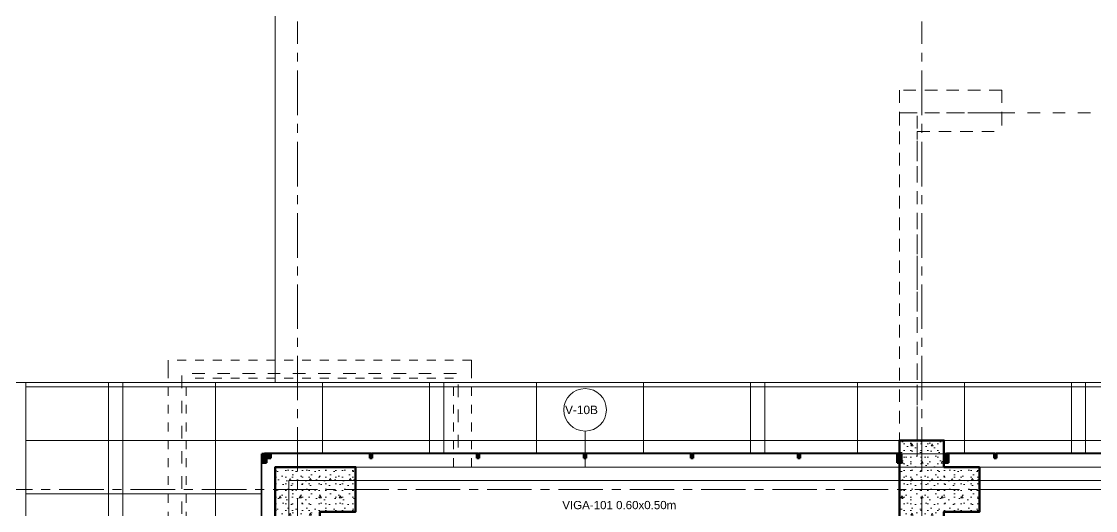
# Model space of a CAD drawing. Header units: inches. Extents: x -38 to 5698, y -33 to 92.
# Drawn here: x 6.22 to 18.27, y 39.41 to 44.9 of the extents above; entities that cross this region are included whole.
import ezdxf

# ---------------------------------------------------------------- set-up
doc = ezdxf.new("R2010")
doc.units = ezdxf.units.IN
doc.header["$MEASUREMENT"] = 0
doc.set_wipeout_variables(frame=1)
for name, pattern in [('Hidden Line', [0.195611, 0.141111, -0.0545]), ('Línea Oculta', [0.195611, 0.141111, -0.0545]), ('Punto & Raya', [0.65, 0.5, -0.075, 0, -0.075]), ('Rayas', [0.282222, 0.141111, -0.141111]), ('super', [0.125, 0.075, -0.05]), ('Wipeout_Contour', [1, 0, -1])]:
    doc.linetypes.add(name, pattern=pattern)
for name, color, linetype in [('02 _ ARQ _ ALB _ Ejes Generales', 7, 'Continuous'), ('02 _ ARQ _ ZON _ Espacio.3D', 7, 'Continuous'), ('08 _ STR _ EXT _ 06 Columnas', 7, 'Continuous'), ('08 _ STR _ EXT _ 07 Losa Aligerada', 7, 'Continuous'), ('08 _ STR _ EXT _ 08 Placas Inclinadas', 7, 'Continuous'), ('08 _ STR _ EXT _ 09 Vigas', 7, 'Continuous'), ('08 _ STR _ EXT _ Estacionamiento-Pavimento', 7, 'Continuous'), ('Acabado - Muros', 7, 'Continuous'), ('ESQUEMAS', 7, 'Continuous'), ('Estructura - 03 LOSA', 7, 'Continuous'), ('Estructura - 04 MURO', 253, 'Continuous'), ('Notas - Etiquetas', 251, 'Continuous')]:
    doc.layers.add(name, color=color, linetype=linetype)
doc.styles.add('Estilo_Generado_4', font='swisse.ttf')
pattern_1 = [(0, (0, 0), (0, 0.3897114), [0.024375, -0.200625]), (0, (0.1125, 0.19486), (0, 0.3897114), [0.024375, -0.200625]), (60, (0, 0), (-0.3375, 0.1948557), [0.024375, -0.200625]), (60, (0.225, 0), (-0.3375, 0.1948557), [0.024375, -0.200625]), (120, (0.02437, 0), (0.3375, 0.1948557), [0.024375, -0.200625]), (120, (0.24938, 0), (0.3375, 0.1948557), [0.024375, -0.200625]), (0, (0, 0.0375), (0, 0.075), [0, -0.075, 0, -0.1125]), (45, (0.0375, 0.0375), (-0.05303301, 0.05303301), [0, -0.05625, 0, -0.09375])]

msp = doc.modelspace()

# ---------------------------------------------------------------- hatches: boundary and pattern name
at = {"layer": 'Estructura - 03 LOSA', "linetype": 'Continuous', "lineweight": 13}
h = msp.add_hatch(dxfattribs=at)
h.set_pattern_fill('CEMENTO_PULIDO_Y_BRUÑADO_FA', color=251, style=0, pattern_type=2)
h.set_pattern_definition([(360, (3.7574, 18.3027), (0, 2.53199), []), (90, (3.7574, 18.3027), (-3.6, 0), [])])
h.paths.add_polyline_path([(2.17, 26.05), (8.821, 26.05), (8.822, 29.453), (8.822, 30.7), (8.25, 30.7), (8.25, 33.82), (9.07, 33.82), (9.07, 39.9), (23.57, 39.9), (51.57, 39.9), (51.57, 23.382), (52.92, 23.382), (52.92, 40.85), (9.07, 40.85), (2.17, 40.85)])

# ---------------------------------------------------------------- linework, layer by layer
at = {"layer": '02 _ ARQ _ ALB _ Ejes Generales', "color": 252, "linetype": 'Punto & Raya', "lineweight": 13}
msp.add_line((16.32, 3.05), (16.32, 44.9), dxfattribs=at)
at = {"layer": '02 _ ARQ _ ZON _ Espacio.3D', "color": 254, "linetype": 'Continuous', "lineweight": 0, "flags": 128}
for points in [[(8.25, 30.953), (9.57, 30.953), (9.57, 30.2), (10.07, 30.2), (10.07, 29.75), (16.07, 29.75), (16.07, 31), (16.52, 31), (16.52, 39), (16.07, 39), (16.07, 39.9), (9.97, 39.9), (9.97, 39.4), (9.57, 39.4), (9.57, 39), (9.07, 39), (9.07, 33.82), (8.25, 33.82)], [(16.57, 39.4), (16.57, 39), (16.57, 31), (16.57, 30.2), (16.97, 30.2), (16.97, 29.75), (23.07, 29.75), (23.07, 30.8), (23.195, 30.8), (23.195, 39), (23.07, 39), (23.07, 39.4), (22.67, 39.4), (22.67, 39.65), (16.97, 39.65), (16.97, 39.4)]]:
    msp.add_lwpolyline(points, close=True, dxfattribs=at)
at = {"layer": '08 _ STR _ EXT _ 07 Losa Aligerada', "color": 7, "linetype": 'Rayas', "lineweight": 18, "flags": 128}
msp.add_lwpolyline([(8.17, 27.939), (7.67, 27.939), (7.67, 5.8), (25.235, 5.8), (25.235, 7.2), (30.431, 7.2), (30.431, 6), (37.07, 6), (37.07, 3.375), (44.57, 3.375), (44.57, 6.05), (52.32, 6.05), (52.32, 15), (51.57, 15), (51.57, 15.15), (51.57, 15.8), (51.57, 18.1), (51.57, 18.1), (51.57, 20.35), (46.67, 20.35), (46.67, 22.35), (46.67, 22.6), (46.67, 24.5), (46.67, 24.75), (46.67, 26.75), (51.57, 26.75), (51.57, 29.7), (51.57, 29.7), (51.57, 35.2), (52.37, 35.2), (52.52, 35.2), (52.52, 41.1), (38.955, 41.1), (38.955, 40.8), (34.048, 40.8), (34.048, 40.5), (23.37, 40.5), (23.37, 43.874), (16.27, 43.874), (16.27, 39.9), (11.12, 39.9), (11.12, 40.95), (8.02, 40.95), (8.02, 37.7), (9.07, 37.7), (9.07, 33.9), (8.17, 33.9)], close=True, dxfattribs=at)
at = {"layer": '08 _ STR _ EXT _ 07 Losa Aligerada', "color": 7, "linetype": 'Continuous', "lineweight": 18, "flags": 128}
msp.add_lwpolyline([(51.57, 39.9), (9.07, 39.9), (9.07, 33.82), (8.25, 33.82), (8.25, 30.7), (9.07, 30.7), (9.07, 17.4)], dxfattribs=at)
at = {"layer": '08 _ STR _ EXT _ 08 Placas Inclinadas', "color": 251, "linetype": 'Línea Oculta', "lineweight": 13}
for p, q in [((16.18, 43.874), (16.07, 43.874)), ((16.27, 43.874), (16.18, 43.874)), ((17.22, 43.874), (16.27, 43.874))]:
    msp.add_line(p, q, dxfattribs=at)
at = {"layer": '08 _ STR _ EXT _ 08 Placas Inclinadas', "color": 251, "linetype": 'Línea Oculta', "lineweight": 13, "flags": 128}
for points in [[(16.07, 44.128), (16.07, 43.874)], [(17.22, 44.128), (16.07, 44.128)], [(17.22, 44.128), (17.22, 43.874)], [(16.07, 43.874), (16.07, 43.666)], [(17.22, 43.874), (17.22, 43.666)], [(16.07, 43.666), (16.07, 40.2)], [(16.27, 40.2), (16.27, 43.666)], [(16.27, 43.666), (17.22, 43.666)]]:
    msp.add_lwpolyline(points, dxfattribs=at)
at = {"layer": '08 _ STR _ EXT _ 09 Vigas', "color": 251, "linetype": 'super', "lineweight": 13}
for p, q in [((7.87, 37.7), (7.87, 41.1)), ((8.07, 41.1), (7.87, 41.1)), ((11.27, 41.1), (7.87, 41.1)), ((7.87, 41.1), (7.87, 40.9)), ((11.27, 41.1), (11.07, 41.1)), ((11.27, 41.1), (11.27, 40.9)), ((8.07, 37.9), (8.07, 40.9)), ((11.07, 40.9), (8.07, 40.9))]:
    msp.add_line(p, q, dxfattribs=at)
at = {"layer": 'Estructura - 03 LOSA', "color": 7, "linetype": 'Continuous', "lineweight": 18, "flags": 128}
for points in [[(2.17, 40.85), (9.07, 40.85), (9.07, 46.132), (2.17, 46.132)], [(2.17, 26.05), (8.821, 26.05), (8.822, 29.453), (8.822, 30.7), (8.25, 30.7), (8.25, 33.82), (9.07, 33.82), (9.07, 39.9), (23.57, 39.9), (51.57, 39.9), (51.57, 23.382), (52.92, 23.382), (52.92, 40.85), (9.07, 40.85), (2.17, 40.85)]]:
    msp.add_lwpolyline(points, close=True, dxfattribs=at)
at = {"layer": 'Notas - Etiquetas', "color": 144, "linetype": 'Continuous', "lineweight": 13}
msp.add_line((12.545, 40.205), (12.545, 40.305), dxfattribs=at)
at = {"layer": 'Notas - Etiquetas', "color": 144, "linetype": 'Continuous', "lineweight": 13, "flags": 128}
msp.add_lwpolyline([(12.783, 40.543, 1), (12.307, 40.543, 1)], format="xyb", close=True, dxfattribs=at)

# ---------------------------------------------------------------- texts
at = {"layer": 'Notas - Etiquetas', "color": 8, "lineweight": 35, "insert": (12.32, 40.59), "char_height": 0.095, "attachment_point": 1, "style": 'Estilo_Generado_4'}
msp.add_mtext('\\A1;{\\pqj;\\pt0,46;\\fSwis721 Ex BT|b0|i0|c0|p34;V-10B\\fSwis721 Ex BT|b0|i0|c0|p34;\\A1{\\H.66x;\\S^  ;}\\fSwis721 Ex BT|b0|i0|c0|p34;\\fSwis721 Ex BT|b0|i0|c0|p34;\\A1{\\H.66x;\\S^  ;}\\fSwis721 Ex BT|b0|i0|c0|p34; \\fSwis721 Ex BT|b0|i0|c0|p34;\\fSwis721 Ex BT|b0|i0|c0|p34;\\fSwis721 Ex BT|b0|i0|c0|p34;\\fSwis721 Ex BT|b0|i0|c0|p34;\\fSwis721 Ex BT|b0|i0|c0|p34;\\fSwis721 Ex BT|b0|i0|c0|p34;\\fSwis721 Ex BT|b0|i0|c0|p34;\\fSwis721 Ex BT|b0|i0|c0|p34;\\fSwis721 Ex BT|b0|i0|c0|p34;\\fSwis721 Ex BT|b0|i0|c0|p34;\\fSwis721 Ex BT|b0|i0|c0|p34;\\fSwis721 Ex BT|b0|i0|c0|p34;\\fSwis721 Ex BT|b0|i0|c0|p34;\\fSwis721 Ex BT|b0|i0|c0|p34;\\fSwis721 Ex BT|b0|i0|c0|p34;\\fSwis721 Ex BT|b0|i0|c0|p34;\\fSwis721 Ex BT|b0|i0|c0|p34;\\fSwis721 Ex BT|b0|i0|c0|p34;\\fSwis721 Ex BT|b0|i0|c0|p34;\\fSwis721 Ex BT|b0|i0|c0|p34;\\fSwis721 Ex BT|b0|i0|c0|p34;\\fSwis721 Ex BT|b0|i0|c0|p34;\\fSwis721 Ex BT|b0|i0|c0|p34;\\fSwis721 Ex BT|b0|i0|c0|p34;\\fSwis721 Ex BT|b0|i0|c0|p34;\\fSwis721 Ex BT|b0|i0|c0|p34;\\fSwis721 Ex BT|b0|i0|c0|p34;\\fSwis721 Ex BT|b0|i0|c0|p34;\\fSwis721 Ex BT|b0|i0|c0|p34;\\fSwis721 Ex BT|b0|i0|c0|p34;\\fSwis721 Ex BT|b0|i0|c0|p34;\\fSwis721 Ex BT|b0|i0|c0|p34;\\fSwis721 Ex BT|b0|i0|c0|p34;\\fSwis721 Ex BT|b0|i0|c0|p34;\\fSwis721 Ex BT|b0|i0|c0|p34;\\fSwis721 Ex BT|b0|i0|c0|p34;\\fSwis721 Ex BT|b0|i0|c0|p34;\\fSwis721 Ex BT|b0|i0|c0|p34;\\fSwis721 Ex BT|b0|i0|c0|p34;\\fSwis721 Ex BT|b0|i0|c0|p34;\\fSwis721 Ex BT|b0|i0|c0|p34;\\fSwis721 Ex BT|b0|i0|c0|p34;\\fSwis721 Ex BT|b0|i0|c0|p34;}', dxfattribs=at)
at = {"layer": 'Notas - Etiquetas', "color": 8, "linetype": 'Continuous', "lineweight": 13, "insert": (12.289, 39.427), "char_height": 0.0925, "attachment_point": 7, "style": 'Estilo_Generado_4'}
msp.add_mtext('\\A1;{\\pql;\\fSwis721 Ex BT|b0|i0|c0|p34;VIGA-101\\fSwis721 Ex BT|b0|i0|c0|p34; \\fSwis721 Ex BT|b0|i0|c0|p34;0.60\\fSwis721 Ex BT|b0|i0|c0|p34;x\\fSwis721 Ex BT|b0|i0|c0|p34;0.50\\fSwis721 Ex BT|b0|i0|c0|p34;m}', dxfattribs=at)

# ---------------------------------------------------------------- next in the draw order: wipeouts: each hides what was drawn before it
at = {"color": 254, "linetype": 'Wipeout_Contour', "lineweight": 0, "ltscale": 123.3993}
msp.add_wipeout([(9.07, 40.05), (8.92, 40.05), (9.07, 39.9)], dxfattribs=at).dxf.layer = 'Estructura - 04 MURO'
at = {"color": 254, "linetype": 'Wipeout_Contour', "lineweight": 0, "ltscale": 269.279262}
msp.add_wipeout([(16.57, 39.9), (22.67, 39.9), (22.67, 39.9), (23.07, 39.9), (23.07, 40.05), (16.57, 40.05)], dxfattribs=at).dxf.layer = 'Estructura - 04 MURO'

# ---------------------------------------------------------------- next in the draw order: hatches: boundary and pattern name
at = {"layer": 'Acabado - Muros', "linetype": 'Continuous', "lineweight": 0}
for points in [[(16.62, 39.95), (16.62, 40.05), (16.57, 40.05), (16.57, 39.95)], [(17.158, 40), (17.158, 40.05), (17.133, 40.05), (17.133, 40)]]:
    msp.add_hatch(color=254, dxfattribs=at).paths.add_polyline_path(points)
at = {"layer": 'Acabado - Muros', "linetype": 'Continuous', "lineweight": 9}
for points in [[(17.14, 40.06), (16.6, 40.06), (16.6, 40.05), (17.14, 40.05)], [(18.34, 40.06), (17.15, 40.06), (17.15, 40.05), (18.34, 40.05)]]:
    msp.add_hatch(color=250, dxfattribs=at).paths.add_polyline_path(points)

# ---------------------------------------------------------------- next in the draw order: linework, layer by layer
at = {"layer": 'Acabado - Muros', "color": 7, "linetype": 'Continuous', "lineweight": 60}
for p, q in [((16.62, 40.05), (16.57, 40.05)), ((16.57, 40.05), (16.57, 39.95)), ((16.62, 40.05), (16.62, 39.95)), ((17.158, 40.05), (17.133, 40.05)), ((17.133, 40.05), (17.133, 40)), ((17.158, 40), (17.133, 40)), ((17.158, 40.05), (17.158, 40)), ((16.62, 39.95), (16.57, 39.95))]:
    msp.add_line(p, q, dxfattribs=at)
at = {"layer": 'Acabado - Muros', "color": 7, "linetype": 'Continuous', "lineweight": 13, "flags": 128}
for points in [[(17.14, 40.06), (17.14, 40.05), (16.6, 40.05), (16.6, 40.06)], [(18.34, 40.06), (18.34, 40.05), (17.15, 40.05), (17.15, 40.06)]]:
    msp.add_lwpolyline(points, close=True, dxfattribs=at)
at = {"layer": 'Estructura - 04 MURO', "color": 7, "linetype": 'Continuous', "lineweight": 13, "flags": 128}
for points in [[(23.07, 40.05), (16.57, 40.05)], [(16.57, 39.9), (22.67, 39.9)]]:
    msp.add_lwpolyline(points, dxfattribs=at)

# ---------------------------------------------------------------- next in the draw order: wipeouts: each hides what was drawn before it
at = {"color": 254, "linetype": 'Wipeout_Contour', "lineweight": 0, "ltscale": 122.464006}
msp.add_wipeout([(9.07, 39.9), (8.92, 40.05), (8.92, 39.9)], dxfattribs=at).dxf.layer = 'Estructura - 04 MURO'

# ---------------------------------------------------------------- next in the draw order: hatches: boundary and pattern name
at = {"layer": 'Acabado - Muros', "linetype": 'Continuous', "lineweight": 9}
msp.add_hatch(color=250, dxfattribs=at).paths.add_polyline_path([(8.91, 40.02), (8.91, 39.975), (8.92, 39.975), (8.92, 40.02)])

# ---------------------------------------------------------------- next in the draw order: linework, layer by layer
at = {"layer": 'Acabado - Muros', "color": 7, "linetype": 'Continuous', "lineweight": 60}
for p, q in [((8.92, 40.05), (8.92, 40)), ((8.97, 40.05), (8.92, 40.05)), ((8.97, 39.983), (8.92, 39.983))]:
    msp.add_line(p, q, dxfattribs=at)
at = {"layer": 'Acabado - Muros', "color": 7, "linetype": 'Continuous', "lineweight": 13, "flags": 128}
msp.add_lwpolyline([(8.91, 40.02), (8.92, 40.02), (8.92, 39.975), (8.91, 39.975)], close=True, dxfattribs=at)
at = {"layer": 'Estructura - 04 MURO', "color": 7, "linetype": 'Continuous', "lineweight": 13, "flags": 128}
msp.add_lwpolyline([(8.92, 40.05), (9.07, 40.05)], dxfattribs=at)

# ---------------------------------------------------------------- next in the draw order: wipeouts: each hides what was drawn before it
at = {"color": 254, "linetype": 'Wipeout_Contour', "lineweight": 0, "ltscale": 232.603128}
msp.add_wipeout([(8.92, 33.97), (9.07, 33.97), (9.07, 39), (9.07, 39), (9.07, 39.9), (8.92, 39.9)], dxfattribs=at).dxf.layer = 'Estructura - 04 MURO'

# ---------------------------------------------------------------- next in the draw order: hatches: boundary and pattern name
at = {"layer": 'Acabado - Muros', "linetype": 'Continuous', "lineweight": 0}
for points in [[(8.97, 39.95), (8.97, 40.05), (8.92, 40.05), (8.92, 39.95)], [(8.97, 39.983), (8.92, 39.983), (8.92, 39.958), (8.97, 39.958)]]:
    msp.add_hatch(color=254, dxfattribs=at).paths.add_polyline_path(points)
at = {"layer": 'Acabado - Muros', "linetype": 'Continuous', "lineweight": 9}
msp.add_hatch(color=250, dxfattribs=at).paths.add_polyline_path([(8.91, 39.965), (8.91, 38.775), (8.92, 38.775), (8.92, 39.965)])

# ---------------------------------------------------------------- next in the draw order: linework, layer by layer
at = {"layer": '02 _ ARQ _ ALB _ Ejes Generales', "color": 252, "linetype": 'Punto & Raya', "lineweight": 13}
msp.add_line((5.845, 39.65), (54.57, 39.65), dxfattribs=at)
at = {"layer": 'Acabado - Muros', "color": 7, "linetype": 'Continuous', "lineweight": 60}
for p, q in [((8.92, 40.05), (8.92, 39.95)), ((8.97, 40.05), (8.97, 39.95)), ((8.92, 39.983), (8.92, 39.958)), ((8.97, 39.958), (8.92, 39.958)), ((8.97, 39.95), (8.92, 39.95)), ((8.97, 39.983), (8.97, 39.958))]:
    msp.add_line(p, q, dxfattribs=at)
at = {"layer": 'Acabado - Muros', "color": 7, "linetype": 'Continuous', "lineweight": 13, "flags": 128}
msp.add_lwpolyline([(8.91, 39.965), (8.92, 39.965), (8.92, 38.775), (8.91, 38.775)], close=True, dxfattribs=at)
at = {"layer": 'ESQUEMAS', "color": 7, "linetype": 'Continuous', "lineweight": 13, "flags": 128}
msp.add_lwpolyline([(51.42, 7.35), (9.22, 7.35), (9.22, 8.15), (6.52, 8.15), (6.52, 8.9), (9.22, 8.9), (9.22, 12.275), (6.52, 12.275), (6.52, 13.025), (9.22, 13.025), (9.22, 16.4), (6.52, 16.4), (6.52, 17.15), (9.22, 17.15), (9.22, 30.953), (8.25, 30.953), (8.25, 33.82), (9.22, 33.82), (9.22, 39.75), (51.42, 39.75), (51.42, 17.95), (52.77, 17.95), (52.77, 15.15), (51.42, 15.15)], close=True, dxfattribs=at)
at = {"layer": 'Estructura - 04 MURO', "color": 7, "linetype": 'Continuous', "lineweight": 13, "flags": 128}
msp.add_lwpolyline([(8.92, 40.05), (8.92, 33.97)], dxfattribs=at)

# ---------------------------------------------------------------- next in the draw order: wipeouts: each hides what was drawn before it
at = {"color": 254, "linetype": 'Wipeout_Contour', "lineweight": 0, "ltscale": 168.1139}
msp.add_wipeout([(9.07, 40.05), (9.07, 39.9), (16.07, 39.9), (16.07, 40.05)], dxfattribs=at).dxf.layer = 'Estructura - 04 MURO'

# ---------------------------------------------------------------- next in the draw order: hatches: boundary and pattern name
at = {"layer": '08 _ STR _ EXT _ 06 Columnas', "linetype": 'Continuous', "lineweight": 9}
h = msp.add_hatch(dxfattribs=at)
h.set_pattern_fill('HORMIGÓN_EN_MASA_0002', style=0, pattern_type=2)
h.set_pattern_definition(pattern_1)
h.paths.add_polyline_path([(16.97, 39.9), (16.57, 39.9), (16.57, 40.2), (16.07, 40.2), (16.07, 39), (16.57, 39), (16.57, 39.4), (16.97, 39.4)])
h = msp.add_hatch(dxfattribs=at)
h.set_pattern_fill('HORMIGÓN_EN_MASA_0002', style=0, pattern_type=2)
h.set_pattern_definition(pattern_1)
h.paths.add_polyline_path([(9.07, 39), (9.57, 39), (9.57, 39.4), (9.97, 39.4), (9.97, 39.9), (9.07, 39.9)])
at = {"layer": 'Acabado - Muros', "linetype": 'Continuous', "lineweight": 0}
for points in [[(9.02, 40), (9.02, 40.05), (8.92, 40.05), (8.92, 40)], [(10.157, 40), (10.157, 40.05), (10.132, 40.05), (10.132, 40)], [(11.357, 40), (11.357, 40.05), (11.332, 40.05), (11.332, 40)], [(12.557, 40), (12.557, 40.05), (12.532, 40.05), (12.532, 40)], [(13.757, 40), (13.757, 40.05), (13.732, 40.05), (13.732, 40)], [(14.957, 40), (14.957, 40.05), (14.932, 40.05), (14.932, 40)], [(16.045, 39.95), (16.095, 39.95), (16.095, 40.05), (16.045, 40.05)]]:
    msp.add_hatch(color=254, dxfattribs=at).paths.add_polyline_path(points)
at = {"layer": 'Acabado - Muros', "linetype": 'Continuous', "lineweight": 9}
for points in [[(10.14, 40.06), (8.95, 40.06), (8.95, 40.05), (10.14, 40.05)], [(11.34, 40.06), (10.15, 40.06), (10.15, 40.05), (11.34, 40.05)], [(12.54, 40.06), (11.35, 40.06), (11.35, 40.05), (12.54, 40.05)], [(13.74, 40.06), (12.55, 40.06), (12.55, 40.05), (13.74, 40.05)], [(14.94, 40.06), (13.75, 40.06), (13.75, 40.05), (14.94, 40.05)], [(16.065, 40.06), (14.95, 40.06), (14.95, 40.05), (16.065, 40.05)]]:
    msp.add_hatch(color=250, dxfattribs=at).paths.add_polyline_path(points)
at = {"layer": 'Estructura - 03 LOSA', "linetype": 'Continuous', "lineweight": 13}
h = msp.add_hatch(dxfattribs=at)
h.set_pattern_fill('BALDOSA_60X120_0002', color=251, style=0, pattern_type=2)
h.set_pattern_definition([(0, (0, 0), (0, 0.6), []), (90, (0, 0), (-1.2, 0), [])])
h.paths.add_polyline_path([(6.27, 30.607), (8.1, 30.607), (8.1, 33.97), (8.92, 33.97), (8.92, 40.05), (23.57, 40.05), (23.57, 40.85), (6.27, 40.85)])

# ---------------------------------------------------------------- next in the draw order: linework, layer by layer
at = {"layer": '02 _ ARQ _ ALB _ Ejes Generales', "color": 252, "linetype": 'Punto & Raya', "lineweight": 13}
msp.add_line((9.32, 3.05), (9.32, 44.9), dxfattribs=at)
at = {"layer": '08 _ STR _ EXT _ 06 Columnas', "color": 7, "linetype": 'Continuous', "lineweight": 80, "flags": 128}
for points in [[(16.97, 39.9), (16.57, 39.9), (16.57, 40.2), (16.07, 40.2), (16.07, 39), (16.57, 39), (16.57, 39.4), (16.97, 39.4)], [(9.07, 39), (9.07, 39.9), (9.97, 39.9), (9.97, 39.4), (9.57, 39.4), (9.57, 39)]]:
    msp.add_lwpolyline(points, close=True, dxfattribs=at)
at = {"layer": '08 _ STR _ EXT _ 09 Vigas', "color": 251, "linetype": 'super', "lineweight": 13}
for p, q in [((11.27, 39.9), (11.27, 41.1)), ((11.07, 39.9), (11.07, 40.9)), ((11.27, 39.9), (11.07, 39.9))]:
    msp.add_line(p, q, dxfattribs=at)
at = {"layer": '08 _ STR _ EXT _ 09 Vigas', "color": 251, "linetype": 'Hidden Line', "lineweight": 13}
for p, q in [((9.07, 37.9), (9.07, 39.9)), ((9.07, 39.9), (51.57, 39.9)), ((16.57, 39.9), (16.07, 39.9))]:
    msp.add_line(p, q, dxfattribs=at)
at = {"layer": '08 _ STR _ EXT _ Estacionamiento-Pavimento', "color": 7, "linetype": 'Continuous', "lineweight": 18, "flags": 128}
msp.add_lwpolyline([(9.07, 40.85), (52.92, 40.85), (52.92, 1.5), (69.77, 1.5), (69.77, 46.784), (56.22, 46.937), (56.22, 50.85), (9.07, 50.85)], close=True, dxfattribs=at)
at = {"layer": 'Acabado - Muros', "color": 7, "linetype": 'Continuous', "lineweight": 60}
for p, q in [((9.02, 40.05), (8.92, 40.05)), ((9.02, 40), (8.92, 40)), ((9.02, 40.05), (9.02, 40)), ((10.157, 40.05), (10.132, 40.05)), ((10.132, 40.05), (10.132, 40)), ((10.157, 40), (10.132, 40)), ((10.157, 40.05), (10.157, 40)), ((11.357, 40.05), (11.332, 40.05)), ((11.332, 40.05), (11.332, 40)), ((11.357, 40), (11.332, 40)), ((11.357, 40.05), (11.357, 40)), ((12.557, 40.05), (12.532, 40.05)), ((12.532, 40.05), (12.532, 40)), ((12.557, 40), (12.532, 40)), ((12.557, 40.05), (12.557, 40)), ((13.757, 40.05), (13.732, 40.05)), ((13.732, 40.05), (13.732, 40)), ((13.757, 40), (13.732, 40)), ((13.757, 40.05), (13.757, 40)), ((14.957, 40.05), (14.932, 40.05)), ((14.932, 40.05), (14.932, 40)), ((14.957, 40), (14.932, 40)), ((14.957, 40.05), (14.957, 40)), ((16.045, 40.05), (16.045, 39.95)), ((16.095, 40.05), (16.045, 40.05)), ((16.095, 40.05), (16.095, 39.95)), ((16.095, 39.95), (16.045, 39.95))]:
    msp.add_line(p, q, dxfattribs=at)
at = {"layer": 'Acabado - Muros', "color": 7, "linetype": 'Continuous', "lineweight": 13, "flags": 128}
for points in [[(10.14, 40.06), (10.14, 40.05), (8.95, 40.05), (8.95, 40.06)], [(11.34, 40.06), (11.34, 40.05), (10.15, 40.05), (10.15, 40.06)], [(12.54, 40.06), (12.54, 40.05), (11.35, 40.05), (11.35, 40.06)], [(13.74, 40.06), (13.74, 40.05), (12.55, 40.05), (12.55, 40.06)], [(14.94, 40.06), (14.94, 40.05), (13.75, 40.05), (13.75, 40.06)], [(16.065, 40.06), (16.065, 40.05), (14.95, 40.05), (14.95, 40.06)]]:
    msp.add_lwpolyline(points, close=True, dxfattribs=at)
at = {"layer": 'Estructura - 03 LOSA', "color": 7, "linetype": 'Continuous', "lineweight": 18, "flags": 128}
msp.add_lwpolyline([(6.27, 30.607), (8.1, 30.607), (8.1, 33.97), (8.92, 33.97), (8.92, 40.05), (23.57, 40.05), (23.57, 40.85), (6.27, 40.85)], close=True, dxfattribs=at)
at = {"layer": 'Estructura - 04 MURO', "color": 7, "linetype": 'Continuous', "lineweight": 13, "flags": 128}
for points in [[(16.07, 40.05), (9.07, 40.05)], [(9.97, 39.9), (16.07, 39.9)]]:
    msp.add_lwpolyline(points, dxfattribs=at)
at = {"layer": 'Notas - Etiquetas', "color": 144, "linetype": 'Continuous', "lineweight": 13}
msp.add_line((12.545, 39.905), (12.545, 40.205), dxfattribs=at)

doc.saveas('drawing.dxf')
